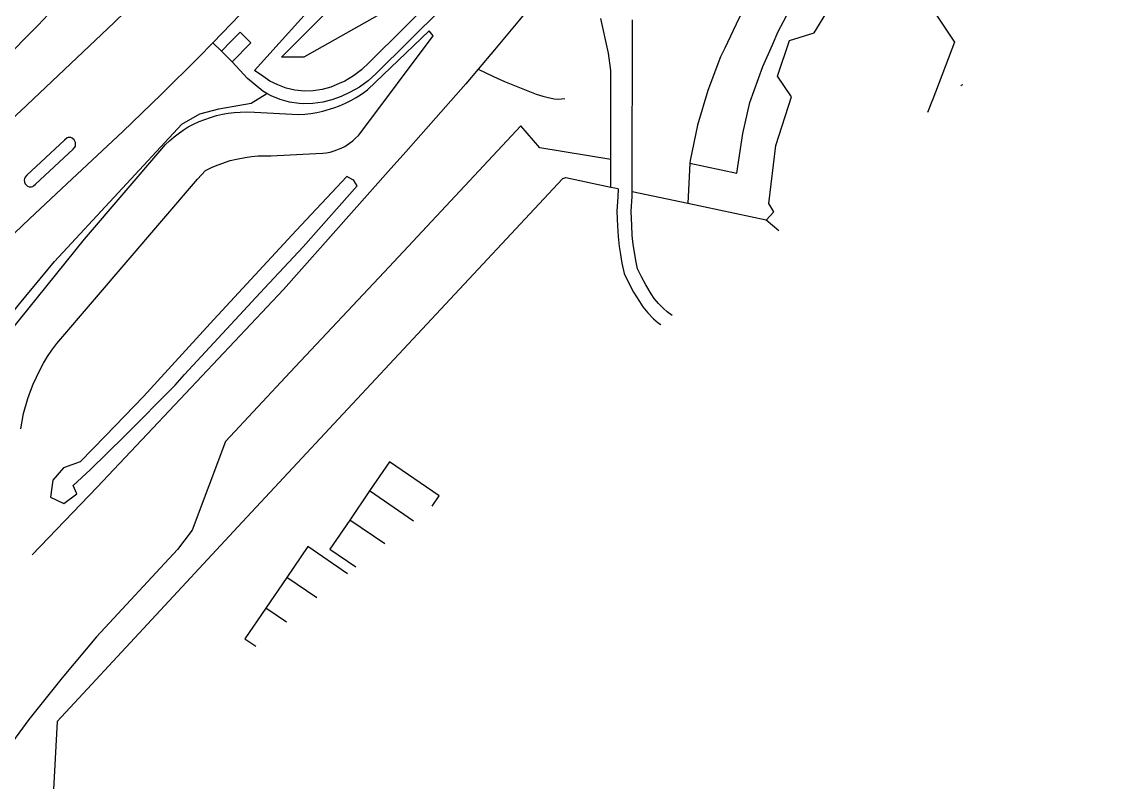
# Model space of a CAD drawing. Header units: millimetres. Extents: x 111502 to 977541, y 8702 to 1044108.
# Drawn here: x 975073.1 to 975228.8, y 475162.9 to 475270.6 of the extents above; entities that cross this region are included whole.
import ezdxf

# ---------------------------------------------------------------- set-up
doc = ezdxf.new("R2010")
doc.units = ezdxf.units.MM
doc.header["$LTSCALE"] = 0.25
doc.layers.add('X HVSS Site Background', color=8, linetype='Continuous')

# ---------------------------------------------------------------- blocks, each defined once
blk = doc.blocks.new('OS MAP')
at = {"layer": 'X HVSS Site Background'}
for points in [[(488941.24, 239787.91), (488941.28, 239812.27)], [(488984.06, 239813.33), (488986.87, 239809.12), (488983.81, 239801.05), (488983.68, 239800.72), (488983.08, 239799.14)], [(488949.42, 239791.96), (488956.05, 239790.57), (488956.93, 239796.19), (488957.92, 239800.58), (488959.76, 239805.66), (488961.11, 239808.73), (488961.93, 239810.6), (488963.48, 239813.52), (488969, 239823.15), (488974.66, 239831.99), (488977.82, 239836.37), (488986.56, 239847.44), (488991.24, 239852.78), (488994.69, 239856.41), (488998.17, 239860.05), (489000, 239861.8), (489003.48, 239865.12), (489006.35, 239868.46), (489007.57, 239869.99)], [(488960.21, 239783.91), (488961.33, 239785.08), (488960.62, 239786.28), (488961.61, 239794.47), (488963.82, 239801.38), (488961.83, 239804.27), (488963.53, 239809.32), (488967.01, 239810.41), (488978.86, 239829.76), (488982.1, 239834.11), (488993.68, 239848.49), (488999.53, 239853.51), (489008.6, 239865.78), (489010.61, 239867.08), (489007.57, 239869.99)], [(488892.34, 239850.79), (488891.62, 239849.93), (488886.25, 239843.55), (488880.82, 239837.23), (488875.27, 239831.01), (488869.56, 239824.92), (488863.55, 239818.35), (488857.15, 239811.5), (488846.75, 239801.05)], [(488768.03, 239729.61), (488769.17, 239730.68), (488770.95, 239732.19), (488774.65, 239735), (488777.39, 239736.92), (488780.18, 239738.79), (488798.52, 239752.6), (488805.55, 239758.1), (488822.43, 239771.32), (488828.32, 239776.12), (488834.15, 239781), (488837.42, 239783.82), (488839.9, 239785.97), (488847.35, 239792.62), (488854.7, 239799.38), (488867.92, 239811.9), (488875.85, 239819.61), (488883.71, 239827.4), (488889.88, 239833.72), (488895.96, 239840.11), (488899.98, 239844.4), (488900.62, 239845.1)], [(488928.82, 239830.86), (488904, 239806.2), (488902.95, 239805.2), (488901.8, 239804.35), (488900.55, 239803.6), (488899.75, 239803.25), (488898.6, 239802.75), (488897.35, 239802.4), (488896.1, 239802.2), (488894.85, 239802.15), (488893.5, 239802.3), (488892.25, 239802.6), (488891.1, 239803.05), (488889.95, 239803.6), (488888.95, 239804.3), (488887.8, 239805.1), (488897.85, 239816.25)], [(488915.35, 239829.65), (488921.25, 239837.05), (488923.85, 239834.6), (488924.1, 239834.2), (488924.3, 239833.8), (488924.5, 239833.35), (488924.65, 239832.9), (488924.75, 239832.45), (488924.8, 239832), (488924.85, 239831.35), (488924.8, 239830.75), (488924.7, 239830.15), (488924.55, 239829.55), (488924.3, 239829), (488923.95, 239828.15), (488923.65, 239827.6), (488923.35, 239827.1), (488923, 239826.6), (488922.6, 239826.1), (488922.2, 239825.65), (488907.75, 239814.3), (488894.75, 239807), (488891.6, 239807)], [(488938.24, 239792.51), (488938.22, 239805.07), (488937.92, 239807.56), (488936.8, 239812.43)], [(488914.31, 239813.88), (488905, 239804.65), (488903.9, 239803.65), (488902.65, 239802.75), (488901.35, 239802), (488900.05, 239801.4), (488898.75, 239800.95), (488897.45, 239800.6), (488896.05, 239800.4), (488894.7, 239800.35), (488894.1, 239800.4), (488892.75, 239800.6), (488891.4, 239801), (488890.15, 239801.5), (488889.51, 239801.85)], [(488891.6, 239807), (488900, 239815.4), (488909.9, 239823.55), (488915.9, 239828.65), (488915.35, 239829.65)], [(488931.68, 239820.07), (488925.3, 239812.25), (488921.75, 239808), (488919.45, 239805.3)], [(488881.89, 239809.02), (488881.92, 239809.05), (488886.99, 239814.28), (488889.64, 239817.06)], [(488959.11, 239817.73), (488956.34, 239812.45), (488954.35, 239808.26), (488953.77, 239807.03), (488951.95, 239802.26), (488950.52, 239797.37), (488949.48, 239792.37), (488949.42, 239791.96)], [(488854.7, 239754.4), (488854.9, 239755.45), (488855.1, 239756.55), (488855.7, 239758.65), (488856.05, 239759.7), (488856.45, 239760.7), (488856.9, 239761.7), (488857.4, 239762.7), (488857.9, 239763.65), (488858.5, 239764.6), (488859.1, 239765.5), (488859.8, 239766.45), (488879.7, 239789.7), (488880.85, 239790.95), (488881.8, 239791.4), (488882.65, 239791.75), (488884.35, 239792.35), (488885.25, 239792.55), (488886.45, 239792.8), (488887.35, 239792.9), (488888.3, 239793), (488890.1, 239793), (488896.45, 239793.35), (488897.45, 239793.4), (488897.95, 239793.45), (488898.5, 239793.55), (488899.05, 239793.7), (488900.05, 239794.1), (488900.55, 239794.35), (488901.25, 239794.8), (488901.7, 239795.15), (488902.1, 239795.5), (488902.5, 239795.9), (488902.85, 239796.3), (488913.1, 239810), (488912.5, 239810.7)], [(488851.8, 239766.4), (488863.7, 239781.2), (488874.65, 239794), (488875.2, 239794.6), (488875.75, 239795.15), (488876.4, 239795.7), (488877, 239796.15), (488877.7, 239796.65), (488878.4, 239797.1), (488879.15, 239797.5), (488879.95, 239797.85), (488881.55, 239798.45), (488882.4, 239798.7), (488883.25, 239798.9), (488884.05, 239799.05), (488884.9, 239799.15), (488886.6, 239799.25), (488887.8, 239799.2), (488894, 239798.85), (488894.9, 239798.9), (488895.75, 239799), (488896.6, 239799.15), (488897.45, 239799.35), (488899, 239799.8), (488899.8, 239800.1), (488900.65, 239800.45), (488901.4, 239800.85), (488902.2, 239801.25), (488902.95, 239801.75), (488903.8, 239802.35), (488912.5, 239810.7)], [(488884.42, 239809.18), (488885.75, 239810.52)], [(488885.75, 239810.52), (488887.28, 239809.01), (488884.62, 239806.32)], [(488850.7, 239779.15), (488855.95, 239784.1), (488861.21, 239789.04), (488869.15, 239796.46), (488874.58, 239801.67), (488879.91, 239806.97), (488881.82, 239808.95), (488881.89, 239809.02)], [(488883.09, 239807.83), (488881.89, 239809.02)], [(488883.09, 239807.83), (488884.42, 239809.18)], [(488884.62, 239806.32), (488883.09, 239807.83)], [(488889.51, 239801.85), (488888.95, 239802.15), (488886.8, 239803.95), (488884.62, 239806.32)], [(488919.45, 239805.3), (488917.7, 239803.2), (488909.2, 239793.6), (488906.7, 239790.8), (488891.9, 239774.1), (488873.4, 239754.45), (488865.5, 239746.1), (488856.3, 239736.55)], [(488919.45, 239805.3), (488921.6, 239804.25), (488923.2, 239803.55), (488927.65, 239801.75), (488928.15, 239801.6), (488928.6, 239801.45), (488929.15, 239801.3), (488930.2, 239801.1), (488930.8, 239801.05), (488931.7, 239801.15)], [(488987.83, 239802.91), (488987.91, 239803.1), (488988.01, 239803.05)], [(488847.9, 239735.2), (488849.18, 239758.97), (488849.39, 239760.23), (488850.13, 239762.86), (488851.04, 239766.09), (488852.63, 239769.71), (488854.5, 239772.07), (488859.45, 239778.04), (488877.5, 239797.51), (488880.04, 239798.96), (488882.75, 239799.65), (488887.32, 239800.45), (488889.51, 239801.85)], [(488938.24, 239792.51), (488928.16, 239794.14), (488925.48, 239797.27), (488919.55, 239790.9), (488906.85, 239777.3), (488892.85, 239762.4), (488883.67, 239752.57), (488878.97, 239740.06), (488876.87, 239737.29), (488865.42, 239724.96), (488860.54, 239719.14), (488855.84, 239713.25), (488852.99, 239709.38)], [(488855.57, 239790.26), (488855.33, 239789.98), (488855.24, 239789.78), (488855.19, 239789.57), (488855.23, 239789.3), (488855.33, 239789.06), (488855.42, 239788.94), (488855.54, 239788.82), (488855.67, 239788.73), (488855.88, 239788.64), (488856.05, 239788.63), (488856.21, 239788.63), (488856.38, 239788.69), (488856.51, 239788.76), (488856.76, 239788.99), (488862.09, 239793.96), (488862.35, 239794.25), (488862.43, 239794.39), (488862.45, 239794.53), (488862.46, 239794.73), (488862.43, 239794.89), (488862.36, 239795.11), (488862.23, 239795.28), (488861.97, 239795.51), (488861.76, 239795.59), (488861.56, 239795.61), (488861.41, 239795.6), (488861.27, 239795.54), (488860.9, 239795.24), (488855.57, 239790.26)], [(488938.25, 239788.55), (488938.24, 239792.51)], [(488949.42, 239791.96), (488949.12, 239786.25)], [(488938.25, 239788.55), (488931.85, 239789.9), (488931.82, 239789.89), (488931.37, 239789.74), (488912.2, 239769.21), (488899.67, 239755.77), (488885.43, 239740.5), (488859.83, 239712.95), (488857.58, 239670.96), (488856.98, 239660.46), (488859.97, 239648.45), (488888.35, 239630.42), (488909.07, 239617.89)], [(488900.86, 239790.07), (488893.67, 239782.45), (488882.04, 239769.87), (488872.09, 239758.96), (488866.7, 239753.41), (488863.08, 239749.72), (488860.75, 239748.87), (488859.25, 239747.1), (488858.88, 239744.7), (488860.81, 239743.81), (488862.61, 239745.2), (488862.13, 239746.35), (488864.53, 239748.57), (488869.44, 239753.37), (488876.53, 239760.58), (488877.89, 239762.08), (488889.21, 239774.3), (488894.68, 239780.13), (488902.3, 239788.76), (488901.83, 239789.52), (488901.71, 239789.63), (488900.86, 239790.07)], [(488939.29, 239788.33), (488938.25, 239788.55)], [(488939.29, 239788.33), (488939.22, 239787.14), (488939.1, 239785.24), (488939.13, 239784.03), (488939.19, 239783.09), (488939.25, 239781.59), (488939.4, 239780.18), (488939.6, 239779.06), (488939.77, 239777.83), (488940.1, 239776.38), (488940.77, 239774.99), (488941.44, 239773.73), (488942.27, 239772.41), (488942.77, 239771.64), (488943.49, 239770.78), (488944.29, 239769.96), (488944.95, 239769.38), (488945.29, 239769.12)], [(488946.92, 239770.41), (488946.22, 239770.93), (488945.68, 239771.42), (488944.98, 239772.13), (488944.38, 239772.84), (488943.96, 239773.49), (488943.18, 239774.74), (488942.56, 239775.9), (488942.01, 239777.04), (488941.75, 239778.19), (488941.59, 239779.37), (488941.39, 239780.47), (488941.26, 239781.73), (488941.2, 239783.2), (488941.14, 239784.12), (488941.11, 239785.2), (488941.24, 239787.27), (488941.24, 239787.91)], [(488949.12, 239786.25), (488941.24, 239787.91)], [(488960.21, 239783.91), (488949.12, 239786.25)], [(488962.04, 239782.42), (488960.21, 239783.91)], [(488912.92, 239743.41), (488913.94, 239744.89), (488906.89, 239749.7), (488904.08, 239745.58)], [(488904.08, 239745.58), (488901.26, 239741.47)], [(488910.31, 239741.33), (488904.08, 239745.58)], [(488901.26, 239741.47), (488898.45, 239737.35), (488902.13, 239734.83)], [(488906.22, 239738.08), (488901.26, 239741.47)], [(488900.93, 239733.88), (488895.32, 239737.71), (488892.35, 239733.36)], [(488892.35, 239733.36), (488889.39, 239729.01)], [(488896.62, 239730.45), (488892.35, 239733.36)], [(488889.39, 239729.01), (488886.43, 239724.66), (488887.99, 239723.6)], [(488892.3, 239727.03), (488889.39, 239729.01)]]:
    blk.add_lwpolyline(points, dxfattribs=at)

msp = doc.modelspace()

# ---------------------------------------------------------------- block references
at = {"lineweight": 0}
msp.add_blockref('OS MAP', (486218.2, 235458.61), dxfattribs=at)

doc.saveas('drawing.dxf')
